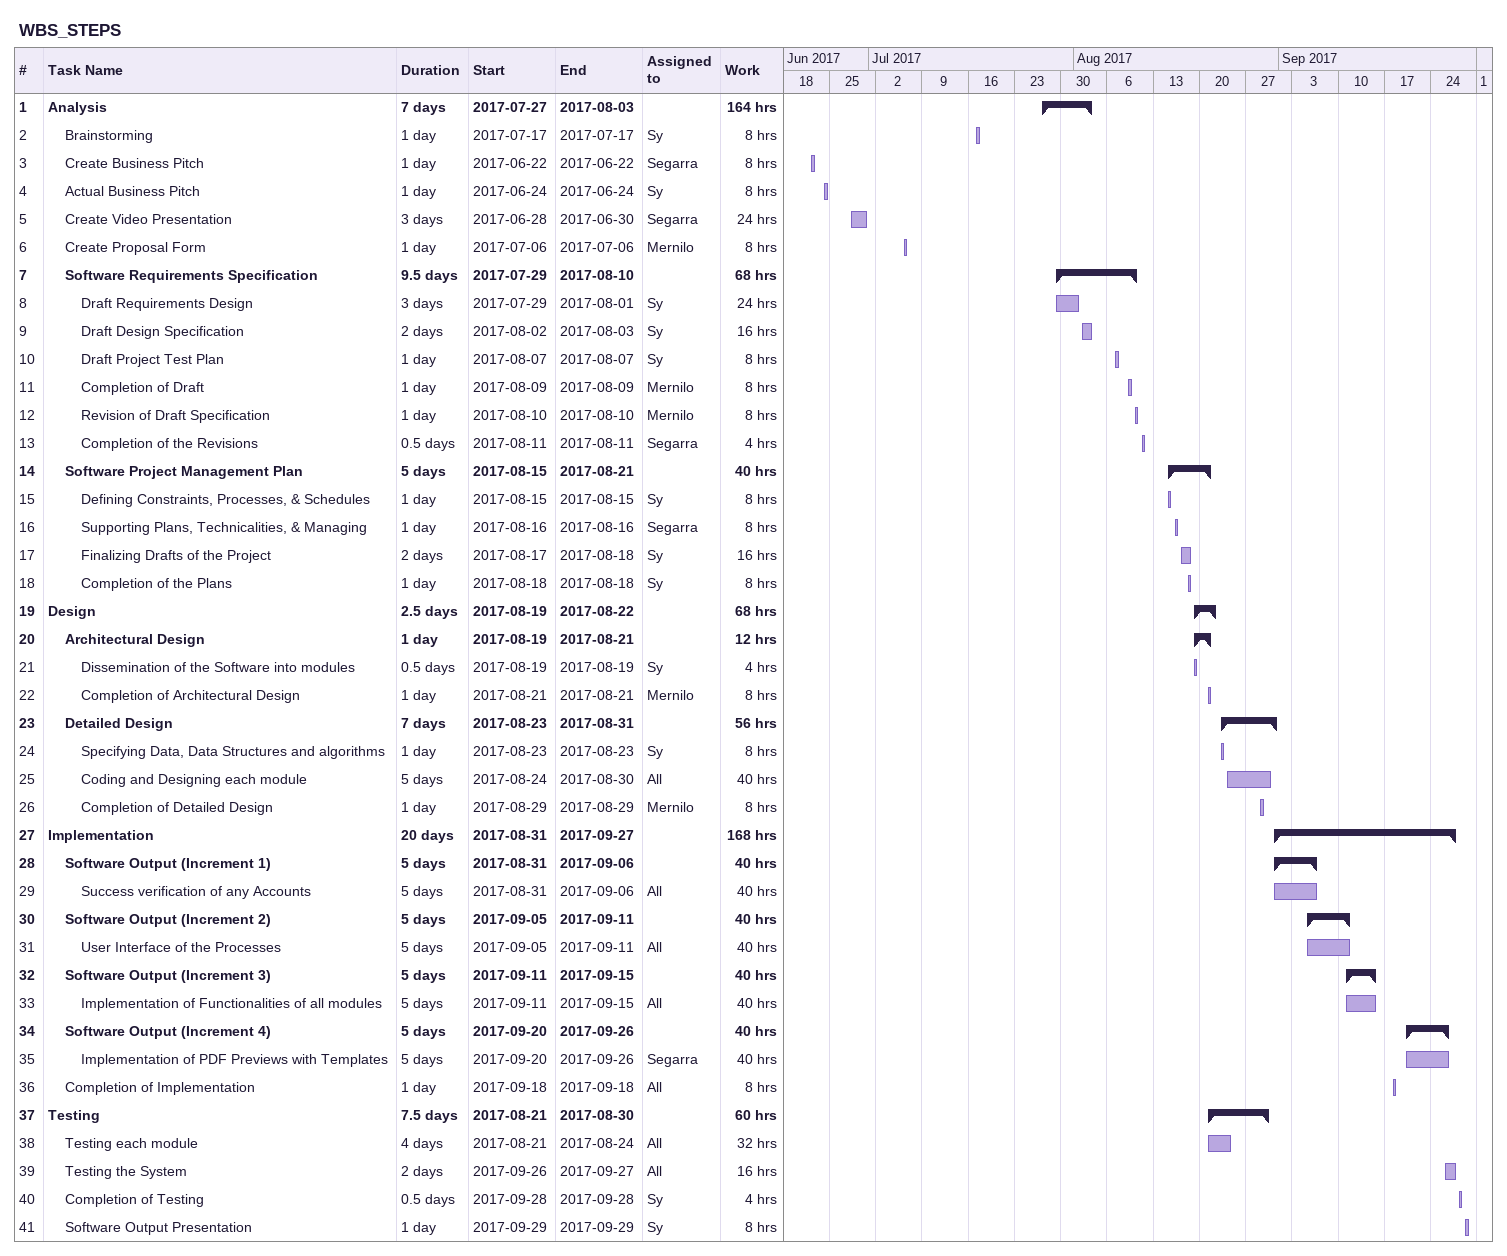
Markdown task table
WBS_STEPS

| ID | Level | Task | Duration | Start | Finish | Resources | Work (h) |
|---|---|---|---|---|---|---|---|
| 1 | 1 | **Analysis** | 7d | 2017-07-27 | 2017-08-03 |  | 164 |
| 2 | 2 | Brainstorming | 1d | 2017-07-17 | 2017-07-17 | Sy | 8 |
| 3 | 2 | Create Business Pitch | 1d | 2017-06-22 | 2017-06-22 | Segarra | 8 |
| 4 | 2 | Actual Business Pitch | 1d | 2017-06-24 | 2017-06-24 | Sy | 8 |
| 5 | 2 | Create Video Presentation | 3d | 2017-06-28 | 2017-06-30 | Segarra | 24 |
| 6 | 2 | Create Proposal Form | 1d | 2017-07-06 | 2017-07-06 | Mernilo | 8 |
| 7 | 2 | **Software Requirements Specification** | 9.5d | 2017-07-29 | 2017-08-10 |  | 68 |
| 8 | 3 | Draft Requirements Design | 3d | 2017-07-29 | 2017-08-01 | Sy | 24 |
| 9 | 3 | Draft Design Specification | 2d | 2017-08-02 | 2017-08-03 | Sy | 16 |
| 10 | 3 | Draft Project Test Plan | 1d | 2017-08-07 | 2017-08-07 | Sy | 8 |
| 11 | 3 | Completion of Draft | 1d | 2017-08-09 | 2017-08-09 | Mernilo | 8 |
| 12 | 3 | Revision of Draft Specification | 1d | 2017-08-10 | 2017-08-10 | Mernilo | 8 |
| 13 | 3 | Completion of the Revisions | 0.5d | 2017-08-11 | 2017-08-11 | Segarra | 4 |
| 14 | 2 | **Software Project Management Plan** | 5d | 2017-08-15 | 2017-08-21 |  | 40 |
| 15 | 3 | Defining Constraints, Processes, & Schedules | 1d | 2017-08-15 | 2017-08-15 | Sy | 8 |
| 16 | 3 | Supporting Plans, Technicalities, & Managing | 1d | 2017-08-16 | 2017-08-16 | Segarra | 8 |
| 17 | 3 | Finalizing Drafts of the Project | 2d | 2017-08-17 | 2017-08-18 | Sy | 16 |
| 18 | 3 | Completion of the Plans | 1d | 2017-08-18 | 2017-08-18 | Sy | 8 |
| 19 | 1 | **Design** | 2.5d | 2017-08-19 | 2017-08-22 |  | 68 |
| 20 | 2 | **Architectural Design** | 1d | 2017-08-19 | 2017-08-21 |  | 12 |
| 21 | 3 | Dissemination of the Software into modules | 0.5d | 2017-08-19 | 2017-08-19 | Sy | 4 |
| 22 | 3 | Completion of Architectural Design | 1d | 2017-08-21 | 2017-08-21 | Mernilo | 8 |
| 23 | 2 | **Detailed Design** | 7d | 2017-08-23 | 2017-08-31 |  | 56 |
| 24 | 3 | Specifying Data, Data Structures and algorithms | 1d | 2017-08-23 | 2017-08-23 | Sy | 8 |
| 25 | 3 | Coding and Designing each module | 5d | 2017-08-24 | 2017-08-30 | All | 40 |
| 26 | 3 | Completion of Detailed Design | 1d | 2017-08-29 | 2017-08-29 | Mernilo | 8 |
| 27 | 1 | **Implementation** | 20d | 2017-08-31 | 2017-09-27 |  | 168 |
| 28 | 2 | **Software Output (Increment 1)** | 5d | 2017-08-31 | 2017-09-06 |  | 40 |
| 29 | 3 | Success verification of any Accounts | 5d | 2017-08-31 | 2017-09-06 | All | 40 |
| 30 | 2 | **Software Output (Increment 2)** | 5d | 2017-09-05 | 2017-09-11 |  | 40 |
| 31 | 3 | User Interface of the Processes | 5d | 2017-09-05 | 2017-09-11 | All | 40 |
| 32 | 2 | **Software Output (Increment 3)** | 5d | 2017-09-11 | 2017-09-15 |  | 40 |
| 33 | 3 | Implementation of Functionalities of all modules | 5d | 2017-09-11 | 2017-09-15 | All | 40 |
| 34 | 2 | **Software Output (Increment 4)** | 5d | 2017-09-20 | 2017-09-26 |  | 40 |
| 35 | 3 | Implementation of PDF Previews with Templates | 5d | 2017-09-20 | 2017-09-26 | Segarra | 40 |
| 36 | 2 | Completion of Implementation | 1d | 2017-09-18 | 2017-09-18 | All | 8 |
| 37 | 1 | **Testing** | 7.5d | 2017-08-21 | 2017-08-30 |  | 60 |
| 38 | 2 | Testing each module | 4d | 2017-08-21 | 2017-08-24 | All | 32 |
| 39 | 2 | Testing the System | 2d | 2017-09-26 | 2017-09-27 | All | 16 |
| 40 | 2 | Completion of Testing | 0.5d | 2017-09-28 | 2017-09-28 | Sy | 4 |
| 41 | 2 | Software Output Presentation | 1d | 2017-09-29 | 2017-09-29 | Sy | 8 |
